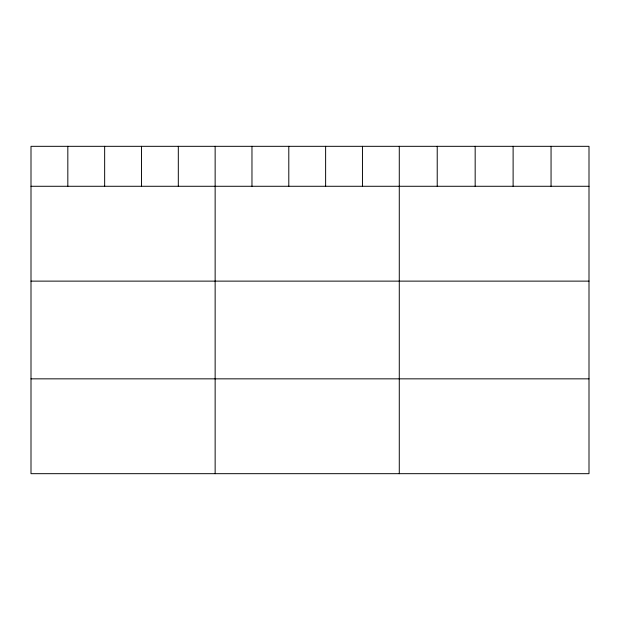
<?xml version="1.0" encoding="UTF-8"?>
<svg xmlns="http://www.w3.org/2000/svg" width="620" height="620" viewBox="0 0 620 620"><rect width="100%" height="100%" fill="white"/><g stroke="black" fill="none" stroke-linecap="round" stroke-linejoin="round"><path stroke-width="0.93" d="M589 186.279L589 473.68L31 473.68L31 146.32L589 146.32L589 186.279L31 186.279M31 281.124L589 281.124M31 378.843L589 378.843M551.056 146.32L551.056 186.279M513.112 146.32L513.112 186.279M475.168 146.32L475.168 186.279M437.224 146.32L437.224 186.279M399.28 146.32L399.28 473.68M362.452 146.32L362.452 186.279M325.624 146.32L325.624 186.279M288.796 146.32L288.796 186.279M251.968 146.32L251.968 186.279M215.14 146.32L215.14 473.68M178.312 146.32L178.312 186.279M141.484 146.32L141.484 186.279M104.656 146.32L104.656 186.279M67.828 146.32L67.828 186.279"/></g></svg>
